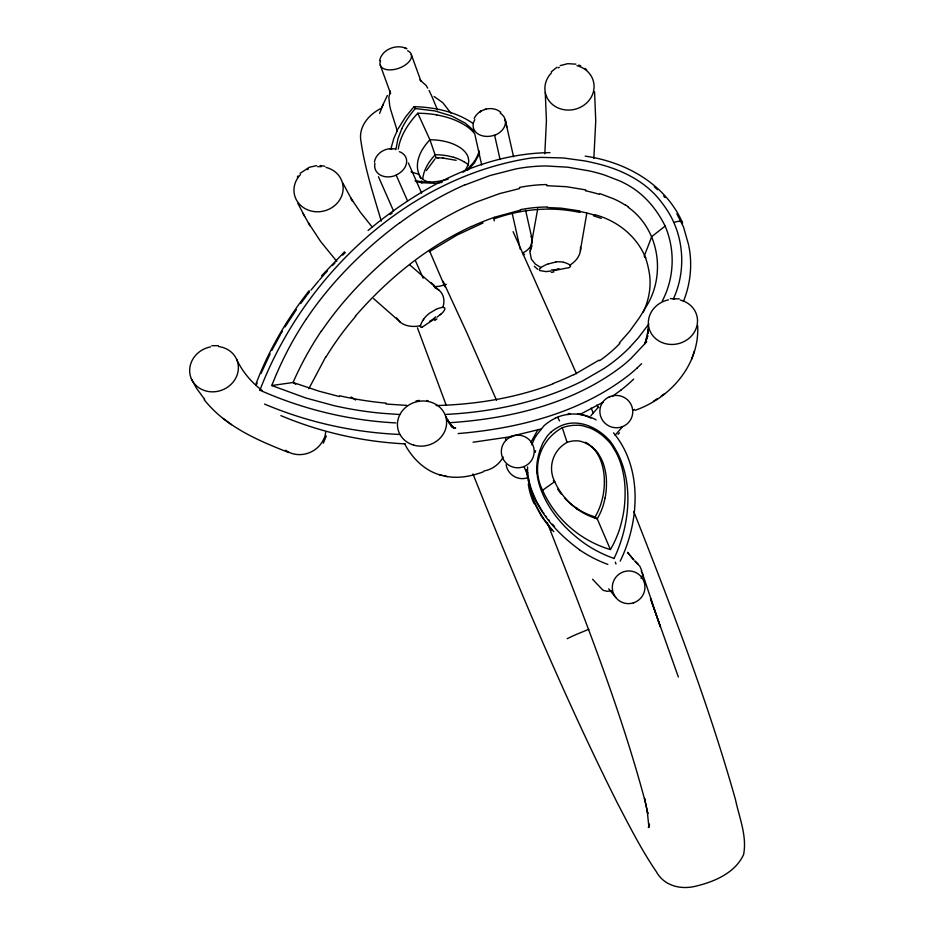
<?xml version="1.0" encoding="UTF-8"?>
<svg xmlns="http://www.w3.org/2000/svg" width="934" height="934" viewBox="0 0 934 934"><rect width="100%" height="100%" fill="white"/><g stroke="black" fill="none" stroke-linecap="round" stroke-linejoin="round"><path stroke-width="1.4" d="M580.528 248.689L580.481 247.125M648.324 325.721L647.916 333.648L648.406 329.06L645.102 343.63L647.787 335.656L645.184 342.486M697.663 325.569C699.753 364.564 670.577 398.001 635.085 410.318M544.826 153.841L546.413 120.591L545.269 92.524M593.849 158.43L595.752 120.965L594.561 91.765M395.841 149.72L397.977 138.641L401.865 128.542M531.995 245.654L529.952 252.192L531.388 259.185L535.287 264.077L540.996 267.579L539.373 269.155L539.642 270.533L545.654 271.549A14.781 5.534 -6.8 0 0 547.02 271.549M537.715 208.912L530.092 251.012M586.786 213.291L580.294 251.001M379.648 60.71C381.586 49.607 396.425 43.7 406.127 48.463L405.123 48.031L406.944 48.801M374.429 162.049C375.737 153.9 384.108 148.331 392.082 148.634L389.84 148.751L395.105 148.868M391.113 148.074L393.844 138.349L397.615 129.803M535.182 452.336L535.602 450.678M468.238 163.999L468.634 162.119A28.113 15.458 -19.5 0 0 468.716 160.263L468.156 157.344A50.775 27.915 -19.5 0 0 467.56 155.791A44.739 24.599 -19.5 0 0 465.973 153.083A60.115 33.052 -19.5 0 0 458.594 146.685A75.526 41.528 -19.5 0 0 448.192 142.248A81.982 45.077 -19.5 0 0 442.623 140.941L441.794 140.777A65.018 35.749 -19.5 0 0 429.909 139.761L417.79 113.236L418.864 113.259A102.483 56.344 -19.5 0 1 424.62 113.481A119.19 65.532 -19.5 0 1 426.698 113.621A97.113 53.39 -19.5 0 1 436.727 114.882M479.142 150.899L478.582 152.884A58.959 32.421 -19.5 0 1 477.449 155.803L477.005 156.749A52.222 28.709 -19.5 0 1 472.954 163.181L468.775 167.7A31.184 17.151 -19.5 0 1 465.459 170.397L462.914 172.148M326.351 435.991L323.327 443.16M379.589 113.423L383.325 104.129L381.737 107.258M539.747 450.69L542.864 442.903L547.406 435.839A30.25 29.911 -48.5 0 1 549.624 433.434L551.153 432.022M382.777 105.133L387.377 95.455M691.557 359.473L692.876 355.562M693.063 354.978L694.382 351.067M435.793 309.364A39.263 17.01 -44.3 0 1 442.821 307.333C445.039 301.542 444.035 294.28 439.038 290.217L409.804 264.941M479.551 153.386L474.507 162.796L467.584 170.338M531.866 444.829L532.847 442.272A52.993 52.362 -50.3 0 1 535.941 435.898M259.85 390.354C303.573 275.95 407.107 177.32 530.454 158.126A155.266 141.057 -13.6 0 1 541.708 157.391L563.33 157.963L584.614 160.893A214.061 194.482 -13.6 0 1 595.203 163.181C620.608 169.054 645.826 181.056 661.669 202.468A132.581 120.451 -13.6 0 1 669.9 214.703C684.248 239.921 685.626 271.981 673.612 298.425M683.408 301.484C690.495 283.948 692.596 264.415 688.778 245.84M256.068 383.687C268.782 350.168 287.077 318.879 309.131 290.672M530.816 442.483L538.042 429.442M256.243 385.252L257.165 382.893M399.845 414.533L382.461 413.318A351.511 319.358 -13.6 0 1 333.625 405.554L305.71 397.954L271.747 385.532L276.441 374.079M261.018 373.507L270.124 353.858M643.328 312.038C649.13 299.475 651.71 285.244 649.048 271.549A101.759 92.501 -15.9 0 0 644.565 255.297M308.839 388.696L325.756 356.823M662.276 301.028C674.395 277.923 675.422 249.868 665.043 225.888M474.215 118.408C478.593 108.811 492.732 105.273 500.799 112.314M620.176 561.171C639.381 521.943 642.942 468.086 613.498 432.827M613.977 558.637C631.174 522.748 635.155 474.53 610.1 441.117C598.39 427.865 578.963 418.21 561.462 425.577A41.75 41.283 -48.5 0 0 551.118 431.998M271.852 350.425L280.445 334.652M390.447 91.1L388.824 97.381L389.688 105.46A126.545 110.329 -29 0 0 390.692 109.803L397.312 131.029M644.904 308.594C666.432 276.849 659.941 229.962 628.313 207.336M503.181 457.088C499.316 464.326 492.031 469.662 483.905 470.969M398.199 128.67L405.484 117.054L414.031 106.651C434.473 107.247 455.523 111.496 472.662 123.183M610.404 549.577L611.011 548.538A102.483 101.316 -48.5 0 0 614.082 542.701A119.19 117.836 -48.5 0 0 615.121 540.494A97.113 96.015 -48.5 0 0 619.581 529.111L620.538 525.842A132.862 131.355 -48.5 0 0 622.896 516.058L623.2 514.517A102.693 101.526 -48.5 0 0 624.496 505.329L624.648 503.73A136.504 134.951 -48.5 0 0 625.103 492.055L624.986 487.198A89.804 88.777 -48.5 0 0 624.017 477.624A100.136 99.004 -48.5 0 0 621.612 466.545L620.76 463.661A70.517 69.711 -48.5 0 0 618.133 456.738A80.919 80.009 -48.5 0 0 616.078 452.43L611.723 445.191A44.809 44.307 -48.5 0 0 608.548 441.233L603.843 436.657A58.959 58.293 -48.5 0 0 600.13 433.738L598.892 432.862A52.222 51.627 -48.5 0 0 589.821 427.935L582.676 425.752A31.184 30.834 -48.5 0 0 577.959 425.227L572.986 425.379A45.603 45.089 -48.5 0 0 568.176 426.067L566.681 426.394A39.275 38.831 -48.5 0 0 562.303 427.714A46.875 46.338 -48.5 0 0 542.572 490.268A110.539 109.29 -48.5 0 0 610.404 549.577L597.258 518.849L595.121 516.946A69.349 68.567 -48.5 0 1 564.486 497.822M426.371 170.595L434.975 158.955M281.099 333.543L282.407 331.325M535.953 435.909L543.892 425.869A48.124 47.611 -49.3 0 1 555.286 418.21M285.068 326.912L296.393 309.598M297.339 177.063L298.051 175.931M306.469 318.798C331.582 281.508 363.991 249.39 399.962 222.584M649.515 825.878L648.371 827.559L649.469 824.092L648.896 827.115L647.239 810.922L644.483 798.336L647.822 813.654L647.239 810.922M321.296 331.407C345.463 295.786 376.542 265.093 410.983 239.419M423.3 319.825L423.966 318.879M648.803 324.051L638.401 337.758L629.668 347.401M300.678 303.562L306.469 295.844M307.204 294.899L309.434 292.038M310.952 290.159L318.669 280.842M464.058 171.646L464.525 171.074A34.243 18.832 -19.5 0 0 468.214 163.999M646.748 341.751L630.625 358.819A155.569 141.326 -13.6 0 1 622.231 366.035C573.114 403.873 510.022 418.701 449.184 422.763M319.463 279.931L324.25 274.468M355.305 316.241C387.587 279.103 426.593 247.16 471.437 226.448M590.93 415.665L598.192 407.422M609.108 397.499L609.984 396.506A16.438 16.147 19 0 0 601.157 417.661A16.508 16.263 11.6 0 0 622.628 426.593A16.473 16.17 8.7 0 0 631.512 405.508A16.473 16.17 8.7 0 0 610.03 396.611M615.074 435.232L622.628 426.604M618.098 434.31L619.44 432.781M325.055 273.569L327.507 270.883M321.541 275.834L344.564 251.795M435.536 316.859L434.882 317.548A17.571 14.185 -17.1 0 1 430.691 320.654M619.3 342.988L629.691 331.185L638.786 318.622A173.397 159.107 -12.1 0 0 644.857 308.582M332.469 265.56L334.979 262.921M342.673 255.145L345.288 252.6M641.588 363.711L637.116 367.984M641.039 578.251L642.732 574.947A121.548 25.393 -21.2 0 0 642.499 573.674L641.226 570.978M633.696 379.111L629.388 383.103A154.005 139.633 -13.2 0 1 620.876 390.143M551.293 71.836L557.049 67.19M440.976 313.976C442.938 312.902 447.725 306.959 442.786 307.391M300.094 173.374L309.212 167.314L316.696 165.633M368.089 230.465C419.144 187.886 482.061 153.398 549.998 152.627M439.832 314.945L436.925 317.21M633.579 410.038L634.373 409.407M665.148 226.086L651.792 236.547L644.53 255.309C635.26 234.994 616.463 220.494 595.133 214.797M620.9 390.167L612.295 396.39M435.011 318.622L422.261 327.075M390.097 214.54L392.198 213.034M542.572 490.268L554.703 481.629A29.409 29.071 -48.5 0 1 567.09 442.377L562.303 427.702M599.056 360.127L573.861 374.814M653.438 401.281L657.034 398.865M661.272 396.004L664.915 393.553M429.313 251.678L457.158 234.971L483.065 222.946M603.352 402.122L579.921 414.451M523.192 254.994L524.593 254.2M429.558 321.331L430.726 320.701M381.247 108.286C368.837 114.473 358.049 126.849 361.014 141.571C364.949 168.704 373.507 194.891 381.282 221.113M567.136 638.693L572.659 636.054A110.948 45.754 -23.8 0 1 576.687 634.291L588.84 629.271M555.275 418.175C568.129 411.941 583.75 412.84 596.102 419.903M568.946 267.626L553.232 270.72M435.711 309.563L429.488 313.24A11.932 4.868 -43.2 0 0 423.861 318.891M465.202 184.874L490.07 175.522L515.848 168.926A152.978 138.991 -13.6 0 1 546.192 165.96L567.802 167.209L589.004 170.852A177.693 161.43 -13.6 0 1 604.31 174.95L620.083 181.068A102.623 93.237 -13.6 0 1 633.579 188.598A88.648 80.534 -13.6 0 1 637.49 191.435C649.223 200.425 658.365 212.497 664.938 225.678M567.849 414.649L570.219 413.669M553.162 383.804C515.86 398.071 475.92 404.469 436.108 405.554M548.398 263.89L555.8 262.045M483.485 471.763C471.145 476.422 457.356 479.025 444.315 475.966M560.178 65.602L567.709 63.687L575.928 64.154M494.249 217.295L520.518 210.15M494.576 218.661C521.814 208.901 551.597 206.216 579.932 212.462M540.868 429.056L507.816 437.135L473.059 442.237M485.984 109.15L484.594 109.547M557.773 269.214L559.069 268.84M611.875 590.732L607.322 591.304L603.796 590.498A126.545 26.432 -21.2 0 1 602.593 589.844L592.553 579.232M519.666 188.54L499.398 193.665L476.071 202.164A295.529 266.342 -14.6 0 0 411.24 239.711M440.031 182.749L439.038 182.924A30.25 16.637 -19.5 0 1 435.944 183.344L421.444 182.69M416.062 400.943L419.343 400.382M339.427 396.553L319.311 391.276L293.124 382.496L271.747 385.532M550.838 271.035L547.032 271.467M670.32 298.6L679.333 298.903M458.139 433.574C518.136 428.508 579.944 412.933 628.313 375.538A162.831 147.794 -13 0 0 637.14 367.996M211.831 345.673L218.439 345.72M445.833 414.427C483.87 412.443 521.837 405.589 557.493 391.988A248.759 225.993 -13.6 0 0 582.676 380.897L604.158 368.44A154.787 140.625 -13.6 0 0 629.691 347.413M436.003 157.881L438.525 157.858M546.799 185.703L566.366 186.695L585.793 189.906M547.371 207.523L561.276 208.177L579.629 210.897M551.48 269.868L552.473 269.891A17.571 14.173 -16.4 0 0 557.761 269.155M437.742 157.823L443.615 158.044M406.897 405.403L386.057 404.025M399.717 434.45C353.332 432.454 307.333 422.168 264.555 404.095M414.229 106.78L415.303 108.542L434.847 110.924L451.682 115.991L465.401 123.218L474.799 131.589M405.216 443.883C362.544 441.77 320.269 432.197 280.889 415.63M395.864 422.927C349.106 420.498 302.849 409.314 260.072 390.26M442.739 158.021L456.189 160.321M320.128 165.528L324.787 166.264M577.551 413.832L583.225 415.116A52.047 51.463 -46.2 0 1 589.728 417.545L590.942 418.117M436.715 114.894L439.365 115.419A132.862 73.05 -19.5 0 1 446.872 117.287L448.005 117.614A102.693 56.46 -19.5 0 1 454.344 119.856L455.395 120.299A136.504 75.047 -19.5 0 1 462.54 123.79L465.272 125.401A89.804 49.374 -19.5 0 1 470.117 128.985A100.136 55.059 -19.5 0 1 474.741 133.819L481.687 165.003M585.221 156.141C625.57 161.827 665.393 183.928 682.404 222.49M563.541 262.314L564.591 262.559A20.676 8.803 -3.8 0 1 569.74 264.894M404.515 443.615C412.303 458.594 425.612 471.798 442.518 475.534M453.27 427.655L455.664 428.216L453.095 427.352M439.54 474.846L447.293 476.644M426.698 400.499L428.181 400.919M410.972 171.833L419.097 174.424A29.409 16.17 -19.5 0 0 430.574 182.445M599.745 193.572L613.65 198.814A87.598 79.04 -14.6 0 1 625.138 205.013M593.429 215.789L601.263 218.369M288.711 452.523C257.737 440.428 225.246 426.441 204.091 399.589M578.8 65.041L580.703 65.835M434.812 287.59L439.038 290.217M451.741 426.756L455.056 428.344L450.445 425.309L454.239 428.227L450.025 424.129L453.002 427.597L447.351 419.553L449.417 423.254L446.032 416.798M419.821 79.857L425.846 85.157M434.135 96.529L442.774 102.682L450.865 113.096M351.091 396.985L355.667 400.021M293.124 382.496L294.012 383.115M294.887 383.722L295.763 384.341M579.559 549.776C553.442 530.886 529.893 502.796 526.414 469.662M223.133 418.502L231.504 424.631M262.057 390.424C251.316 382.239 242.315 371.639 236.652 359.345M537.68 269.296L534.318 266.295M654.349 186.858L657.594 189.777M585.011 68.392L586.692 69.875M566.821 442.144L567.09 442.377A24.646 24.366 -48.5 0 1 569.822 441.56L570.767 441.35A28.452 28.125 -48.5 0 1 574.83 440.848L576.897 440.825A19.672 19.451 -48.5 0 1 580.808 441.35L584.345 442.529A34.243 33.858 -48.5 0 1 593.884 448.682M553.36 480.45L554.703 481.629A69.349 68.567 -48.5 0 0 597.258 518.849M373.565 298.588L400.009 321.845L396.541 317.899M593.907 448.67L596.102 450.865A28.113 27.798 -48.5 0 1 598.087 453.352L600.819 457.893A50.775 50.191 -48.5 0 1 602.103 460.59A44.739 44.225 -48.5 0 1 604.029 465.832A60.115 59.426 -48.5 0 1 606.481 481.722M591.759 446.767L593.954 448.974A28.113 27.798 -48.5 0 1 595.95 451.449L598.682 456.002A50.775 50.191 -48.5 0 1 599.967 458.699A44.739 44.225 -48.5 0 1 601.881 463.941A60.115 59.426 -48.5 0 1 604.333 479.831A75.526 74.662 -48.5 0 1 603.002 495.931A81.982 81.06 -48.5 0 1 601.169 503.087L600.854 504.103A65.018 64.283 -48.5 0 1 595.098 516.934M638.342 564.381L634.91 561.019L639.942 566.389L641.868 570.919M598.834 407.528L596.663 405.099M631.758 557.668L633.871 559.945L629.82 555.17M554.539 526.449L552.484 524.207M663.654 195.977L665.09 197.576M631.337 556.874L627.485 552.321L629.072 554.306M553.804 531.668C541.346 517.611 531.224 500.484 528.948 481.547M336.8 261.368L320.701 241.602L308.395 222.899M576.196 508.143L577.399 509.52M576.36 507.501L577.667 509.007M551.854 530.267L541.522 516.362L534.633 503.344M372.491 227.417L360.466 212.392L350.764 198.031L352.69 201.359L342.895 183.134M548.527 519.573L549.496 520.74M608.711 588.829L615.856 597.573M545.701 515.953L546.623 517.167M557.668 417.311L559.524 420.942M542.993 512.229L543.88 513.478M542.117 510.956L536.466 501.324L532.567 492.428A77.569 76.681 -50.7 0 1 528.095 475.651L527.838 472.662M426.348 85.881L427.749 88.135M676.858 213.828L683.466 226.834L688.591 244.813M444.549 286.259L444.946 286.785L429.383 250.545M297.911 203.402L304.682 216.408M302.721 212.999L310.322 226.226M191.377 378.889L196.549 388.322L202.947 397.078A460.275 189.812 -23.8 0 0 204.744 399.18M443.09 281.309L466.942 332.959L496.549 400.289M430.994 94.427L431.73 96.039M513.093 231.644L576.488 373.752M432.092 96.844L437.497 109.967M408.345 162.948L421.643 193.163M407.481 200.798L396.133 175.032A16.438 12.457 -22.4 0 0 405.823 157.227A16.508 12.539 -20.1 0 0 399.367 151.67M378.468 176.724L393.518 210.909M415.548 260.96L423.149 278.204M511.739 436.937L511.517 436.411A16.438 16.275 -17.1 0 1 532.975 445.296A16.508 16.322 -7.3 0 1 523.974 466.58L527.278 474.285M591.152 408.088L593.417 413.423M633.824 511.645C671.102 606.411 707.844 701.644 735.513 799.737C739.261 817.612 747.165 836.023 743.604 854.552C735.245 872.916 714.393 881.731 695.865 886.156C680.804 889.974 663.969 885.934 656.217 871.492C641.448 849.917 629.691 826.508 617.549 803.403C563.821 696.122 517.506 585.303 472.954 473.958M547.359 522.853C583.061 614.374 619.581 705.987 645.044 800.987M446.242 405.321L417.44 327.787M615.296 562.081L615.553 562.782M411.264 54.452L420.965 81.188M380.255 65.088L390.634 93.669M678.364 677.01L650.531 598.659L660.385 626.912L642.3 573.067M615.693 563.179L615.996 564.019M420.417 178.172L419.097 174.424A69.349 38.131 -19.5 0 1 429.92 139.738L436.05 157.613M421.421 180.974L422.075 182.854M595.25 518.183L595.016 517.214M505.434 437.777L505.971 440.159M505.177 119.564L506.847 126.966M532.053 238.952L525.585 210.208M505.306 120.112L513.56 156.784M500.075 159.469L494.6 135.126A16.438 12.329 -12.9 0 1 474.005 129.593A16.508 12.481 -15 0 1 474.846 119.587M512.194 213.291L519.491 245.735M519.701 246.646L520.308 249.355M493.677 218.276L494.273 220.903M528.948 482.609L529.099 483.964M536.945 472.756L537.634 477.893A73.961 73.121 -48.5 0 0 542.327 493.047C551.06 513.817 566.996 530.967 585.209 543.892A126.779 125.343 -48.5 0 0 613.907 558.392M528.726 481.559A60.687 60.021 63 0 1 528.632 480.181M528.702 482.621A59.461 58.807 63 0 1 528.586 479.866M534.061 503.613A68.906 67.832 67 0 1 528.282 484.081M523.974 466.568A16.473 16.24 -9.9 0 1 502.539 457.73A16.473 16.24 -9.9 0 1 511.563 436.528M528.165 477.589A16.438 16.38 8.5 0 1 506.123 464.793M407.668 50.763A16.415 9.025 -19.5 0 1 399.273 68.1A16.415 9.025 -19.5 0 1 380.547 60.908M645.861 257.749A8.231 3.409 -23.5 0 1 644.483 255.321M293.066 382.473A351.359 317.735 -13.8 0 1 321.133 331.325M400.079 222.712A313.252 284.59 -13.6 0 1 465.109 184.698M276.487 374.09A366.899 333.321 -13.6 0 1 306.434 318.786M625.313 204.791A71.253 65.076 -19.6 0 1 628.535 207.091M585.525 190.781A164.034 146.369 -12.2 0 1 599.418 194.354M519.456 187.442A137.263 125.413 -15.7 0 1 546.845 184.57M386.186 403.161A335.936 306.644 -13.4 0 1 339.672 395.782M573.733 374.569A236.535 216.781 -13.9 0 1 553.056 383.524M619.872 343.467A137.473 126.125 -14 0 1 599.546 360.746M674.068 222.479A8.231 3.386 -23.8 0 1 682.369 223.927M579.489 211.388A157.461 141.875 -13 0 1 594.958 215.217M520.425 209.683A130.994 119.295 -14.6 0 1 547.394 206.998M471.483 226.553A231.328 209.076 -14.2 0 1 494.284 217.377M326.013 356.94A318.716 288.116 -14.4 0 1 355.597 316.451M218.825 346.607A24.634 22.439 -20.8 0 1 233.99 380.955A24.634 22.439 -20.8 0 1 193.245 382.181A24.634 22.439 -20.8 0 1 210.64 346.864M323.596 439.307A24.774 22.568 -24.8 0 1 285.535 450.246M325.709 431.648A24.926 22.813 -30.1 0 1 323.794 439.377M561.311 494.098A69.349 68.567 -48.5 0 1 557.738 489.171M585.513 442.237A34.243 33.858 -48.5 0 1 591.747 446.791M597.235 518.825A65.018 64.283 -48.5 0 0 603.025 506.006L603.317 504.979A81.982 81.06 -48.5 0 0 605.092 497.81M606.423 481.722A75.526 74.662 -48.5 0 1 605.15 497.822M568.327 413.54A46.945 46.443 -49.1 0 1 569.577 413.447M527.64 472.674A66.407 65.637 -49.9 0 1 527.582 466.953M607.847 564.428A136.13 134.566 -50.8 0 1 579.5 549.857M536.758 472.767A57.721 57.067 -48.5 0 1 539.875 450.725M446.207 284.333A16.462 12.037 -20.1 0 1 444.596 285.092M444.421 284.73A16.438 11.663 -20.3 0 1 433.925 286.446M445.576 284.368A10.192 7.635 -17.7 0 1 444.269 284.998M433.761 284.753A10.262 7.285 -18.2 0 1 431.345 282.64M396.214 175.183A16.473 12.737 -20.2 0 1 380.255 175.008A16.473 12.737 -20.2 0 1 374.954 163.298M531.049 236.535A16.438 11.605 -16.1 0 1 522.421 253.102M500.18 113.142A16.473 12.667 -14.6 0 1 494.681 135.278M422.752 179.41A69.349 38.131 -19.5 0 1 435.232 154.729A65.018 35.749 -19.5 0 1 447.117 155.756L447.923 155.931A81.982 45.077 -19.5 0 1 453.469 157.274M453.504 157.239A75.526 41.528 -19.5 0 1 463.859 161.71M463.894 161.675A60.115 33.052 -19.5 0 1 468.518 165.026M401.818 128.542A126.779 69.7 -19.5 0 1 415.338 108.542M442.027 182.363A41.75 22.953 -19.5 0 1 441.023 182.585M421.514 182.609A57.721 31.733 -19.5 0 1 415.303 181.219M448.087 179.2A46.875 25.778 -19.5 0 1 415.233 180.472M398.269 149.113A110.539 60.78 -19.5 0 1 417.79 113.236M540.926 267.556A39.263 18.657 -3.6 0 1 548.235 263.785M555.765 261.952A11.932 5.359 -4.4 0 1 563.622 262.256M569.822 264.882A5.452 2.242 -2.3 0 1 569.728 267.159A6.865 2.767 -2.9 0 1 568.923 267.614M580.633 248.678A26.923 20.279 -6.1 0 1 569.962 265.058M553.862 271.981A61.971 16.917 -6.6 0 1 551.27 272.343M576.99 65.707A24.716 22.463 -13.6 0 1 591.549 96.587A24.716 22.463 -13.6 0 1 555.485 106.616A24.716 22.463 -13.6 0 1 551.527 72.794M558.24 67.878A24.716 22.463 -13.6 0 1 559.338 67.353M680.361 300.059A24.716 22.463 -13.6 0 1 692.269 335.049A24.716 22.463 -13.6 0 1 651.885 334.407A24.716 22.463 -13.6 0 1 668.429 299.872M673.227 299.3A24.716 22.463 -13.6 0 1 674.43 299.289M420.557 325.359A20.676 7.939 -43.6 0 1 423.23 319.837M420.487 325.394A5.452 1.985 -44.9 0 0 421.503 327.239A6.865 2.475 -44.2 0 0 422.273 327.052M420.534 325.639A26.923 20.746 -29.1 0 1 399.88 321.961M441.046 314.034A14.781 4.997 -40.1 0 1 439.972 314.945M436.867 318.938A61.971 14.629 -39.5 0 1 434.765 320.479M325.978 167.384A24.716 22.463 -13.6 0 1 340.665 198.195A24.716 22.463 -13.6 0 1 304.647 208.375A24.716 22.463 -13.6 0 1 300.514 174.576M307.169 169.649A24.716 22.463 -13.6 0 1 308.255 169.112M317.642 166.684A24.716 22.463 -13.6 0 1 321.249 166.661M429.021 90.47A121.548 105.974 -29 0 1 430.609 93.633M481.162 111.076L480.053 111.753L481.162 111.076M633.345 602.885A16.415 16.24 -48.5 0 0 639.79 575.251A16.415 16.24 -48.5 0 0 612.739 583.738A16.415 16.24 -48.5 0 0 633.345 602.885M413.762 445.156A24.716 22.463 -13.6 0 0 446.207 418.514A24.716 22.463 -13.6 0 0 406.068 407.026A24.716 22.463 -13.6 0 0 413.762 445.156"/></g></svg>
